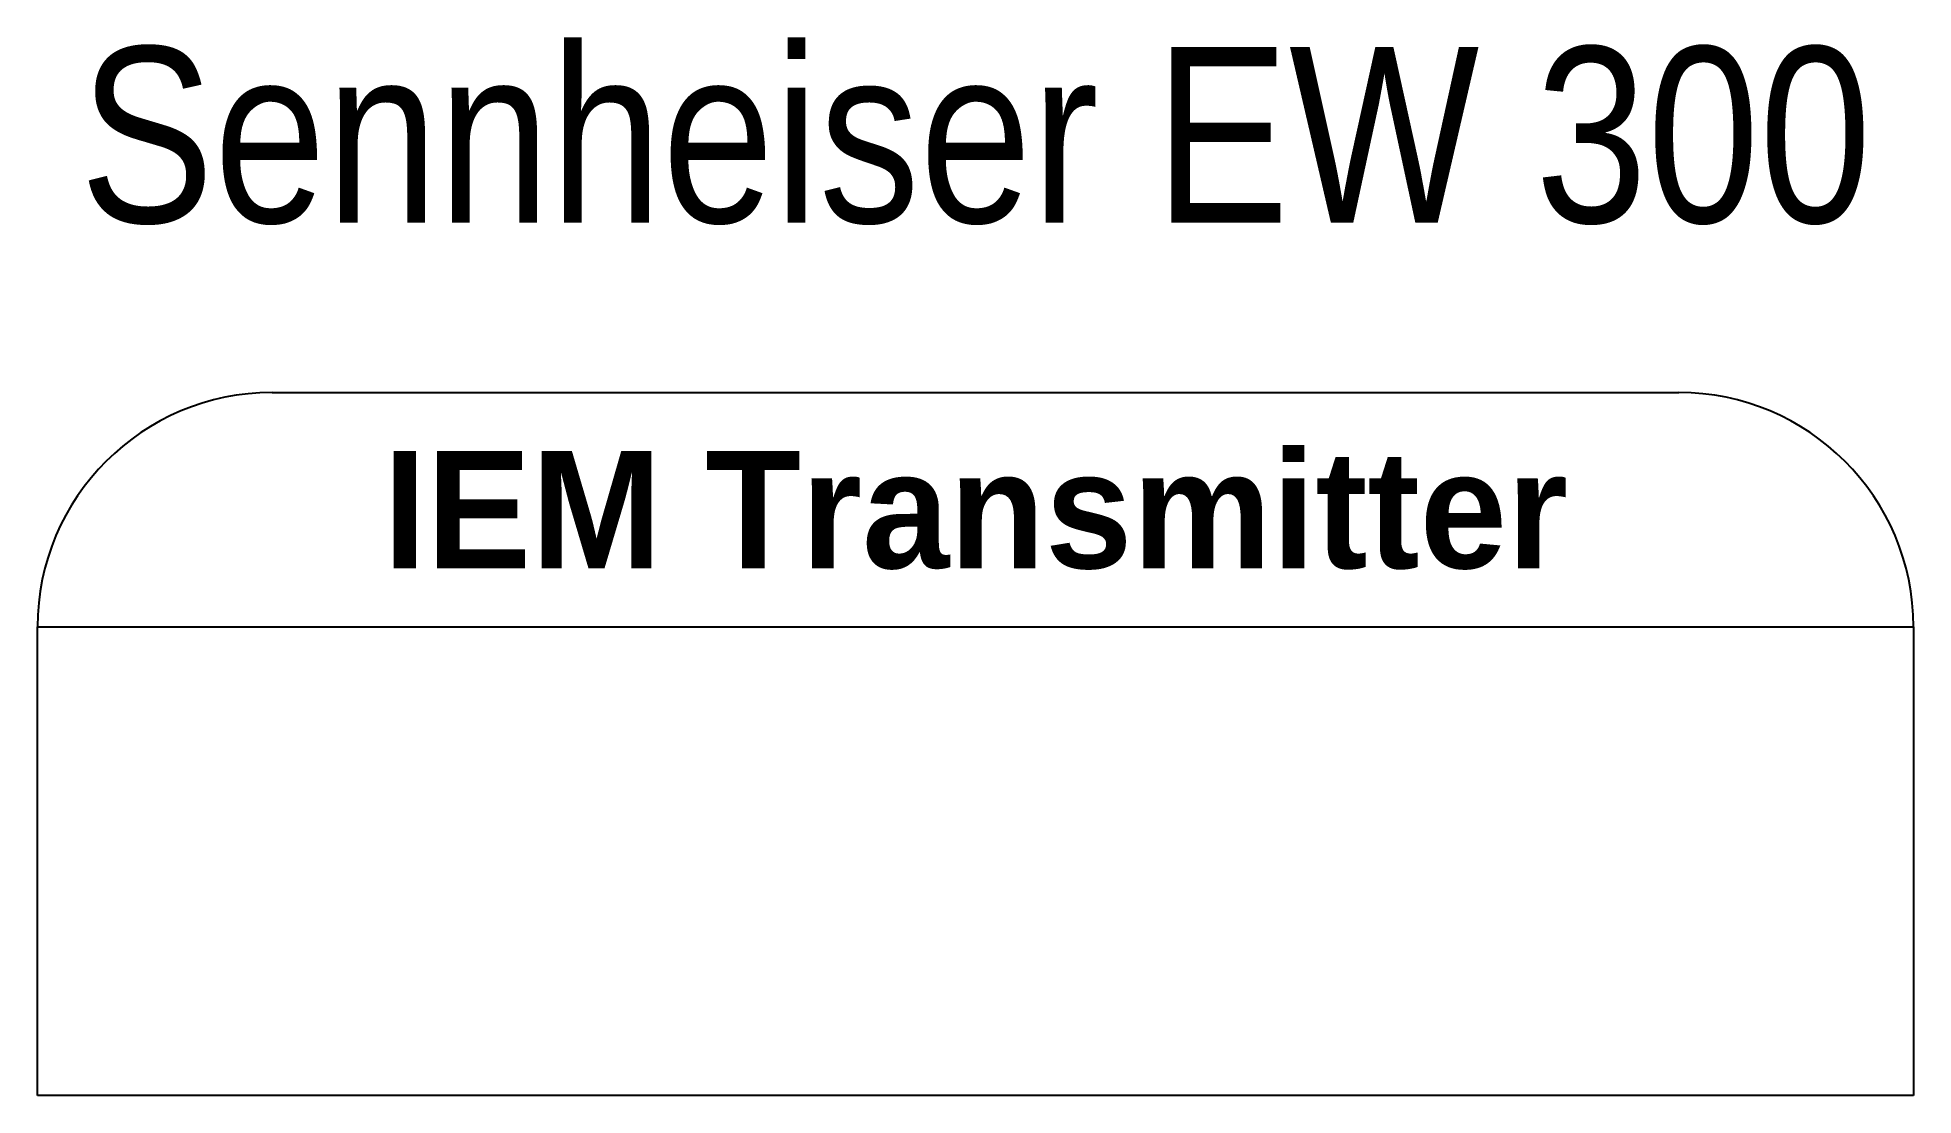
# Model space of a CAD drawing. Header units: inches. Extents: x 0 to 16, y 0 to 9.
import ezdxf
from ezdxf.enums import TextEntityAlignment as Align

# ---------------------------------------------------------------- set-up
doc = ezdxf.new("R2010")
doc.units = ezdxf.units.IN
doc.header["$MEASUREMENT"] = 0
doc.layers.get('0').update_dxf_attribs({"lineweight": 25, "true_color": 0xffffff})
doc.layers.add('Connections', color=178, linetype='Continuous', lineweight=13, true_color=0x000000)
doc.layers.add('Equipment', color=178, linetype='Continuous', lineweight=25, true_color=0x000000)
doc.styles.add('textstyle0', font='Ubuntu-C.ttf')
doc.styles.add('textstyle1', font='Ubuntu-L.ttf')
doc.styles.add('textstyle2', font='')
doc.styles.add('textstyle3', font='')
doc.styles.get('textstyle2').set_extended_font_data('Ubuntu Condensed')
doc.styles.get('textstyle3').set_extended_font_data('Ubuntu', bold=True)

# ---------------------------------------------------------------- blocks, each defined once
blk = doc.blocks.new('Device')
at = {"layer": 'Equipment'}
blk.add_line((2, 2), (14, 2), dxfattribs=at)
for centre, start, end in [((2, 0), 90, 180), ((14, 0), 0, 90)]:
    blk.add_arc(centre, 2, start, end, dxfattribs=at)
at = {"style": 'textstyle0'}
blk.add_attdef('MAKE/MODEL Label', text='', height=1.5, dxfattribs=at).set_placement((8, 3), align=Align.BOTTOM_CENTER)
at = {"style": 'textstyle1'}
blk.add_attdef('Type Label', text='', height=1, dxfattribs=at).set_placement((8, 1), align=Align.MIDDLE_CENTER)

msp = doc.modelspace()

# ---------------------------------------------------------------- linework, layer by layer
at = {"layer": 'Equipment'}
for p, q in [((0, 4), (16, 4)), ((0, 0), (0, 4)), ((16, 4), (16, 0)), ((16, 0), (0, 0))]:
    msp.add_line(p, q, dxfattribs=at)

# ---------------------------------------------------------------- block references
at = {"layer": 'Connections'}
ref = msp.add_blockref('Device', (0, 4), dxfattribs=at)
ref.add_attrib('MAKE/MODEL Label', 'Sennheiser EW 300', dxfattribs={"layer": '0', "height": 1.5, "style": 'textstyle2'}).set_placement((8, 7), align=Align.BOTTOM_CENTER)
ref.add_attrib('Type Label', 'IEM Transmitter', dxfattribs={"layer": '0', "height": 1, "style": 'textstyle3'}).set_placement((8, 5), align=Align.MIDDLE_CENTER)

doc.saveas('drawing.dxf')
